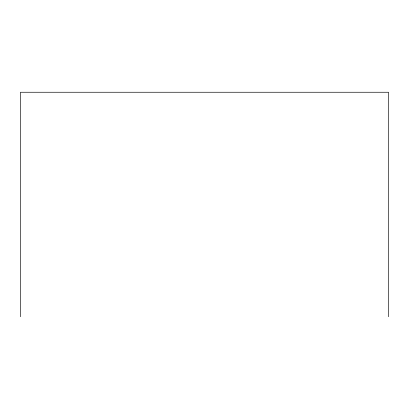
<?xml version="1.0" encoding="UTF-8"?>
<svg xmlns="http://www.w3.org/2000/svg" width="409" height="409" viewBox="0 0 409 409"><rect width="100%" height="100%" fill="white"/><g stroke="black" fill="none" stroke-linecap="round" stroke-linejoin="round"><path stroke-width="0.61" d="M388.55 316.745L388.55 92.255L20.45 92.255L20.45 316.745"/></g></svg>
